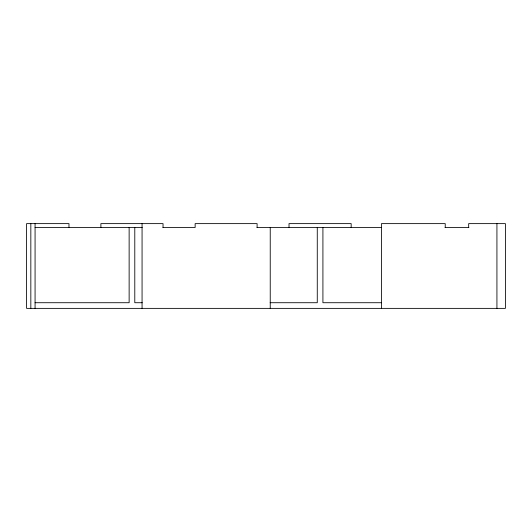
<?xml version="1.0" encoding="UTF-8"?>
<svg xmlns="http://www.w3.org/2000/svg" width="532" height="532" viewBox="0 0 532 532"><rect width="100%" height="100%" fill="white"/><g stroke="black" fill="none" stroke-linecap="round" stroke-linejoin="round"><path stroke-width="0.8" d="M35.072 227.497L142.224 227.497M162.885 227.497L195.138 227.497L195.138 223.626L257.102 223.626L257.102 227.497M256.949 227.497L381.59 227.497M445.005 227.497L468.905 227.497M35.072 302.721L129.136 302.721L129.136 227.497M142.224 302.721L134.789 302.721L134.789 227.497M270.17 302.721L317.272 302.721L317.272 227.497M381.59 302.721L322.917 302.721L322.917 227.497M496.928 223.626L496.928 308.374M468.679 227.497L468.679 223.626L505.4 223.626L505.4 308.374L26.6 308.374L26.6 223.626L68.974 223.626L68.974 227.497M445.231 227.497L445.231 223.626L381.464 223.626L381.464 308.374M351.167 227.497L351.167 223.626L289.022 223.626L289.022 227.497M270.236 227.497L270.236 308.374M163.038 227.497L163.038 223.626L100.894 223.626L100.894 227.497M142.064 223.626L142.064 308.374M35.072 223.626L35.072 308.374M30.836 223.626L30.836 308.374"/></g></svg>
